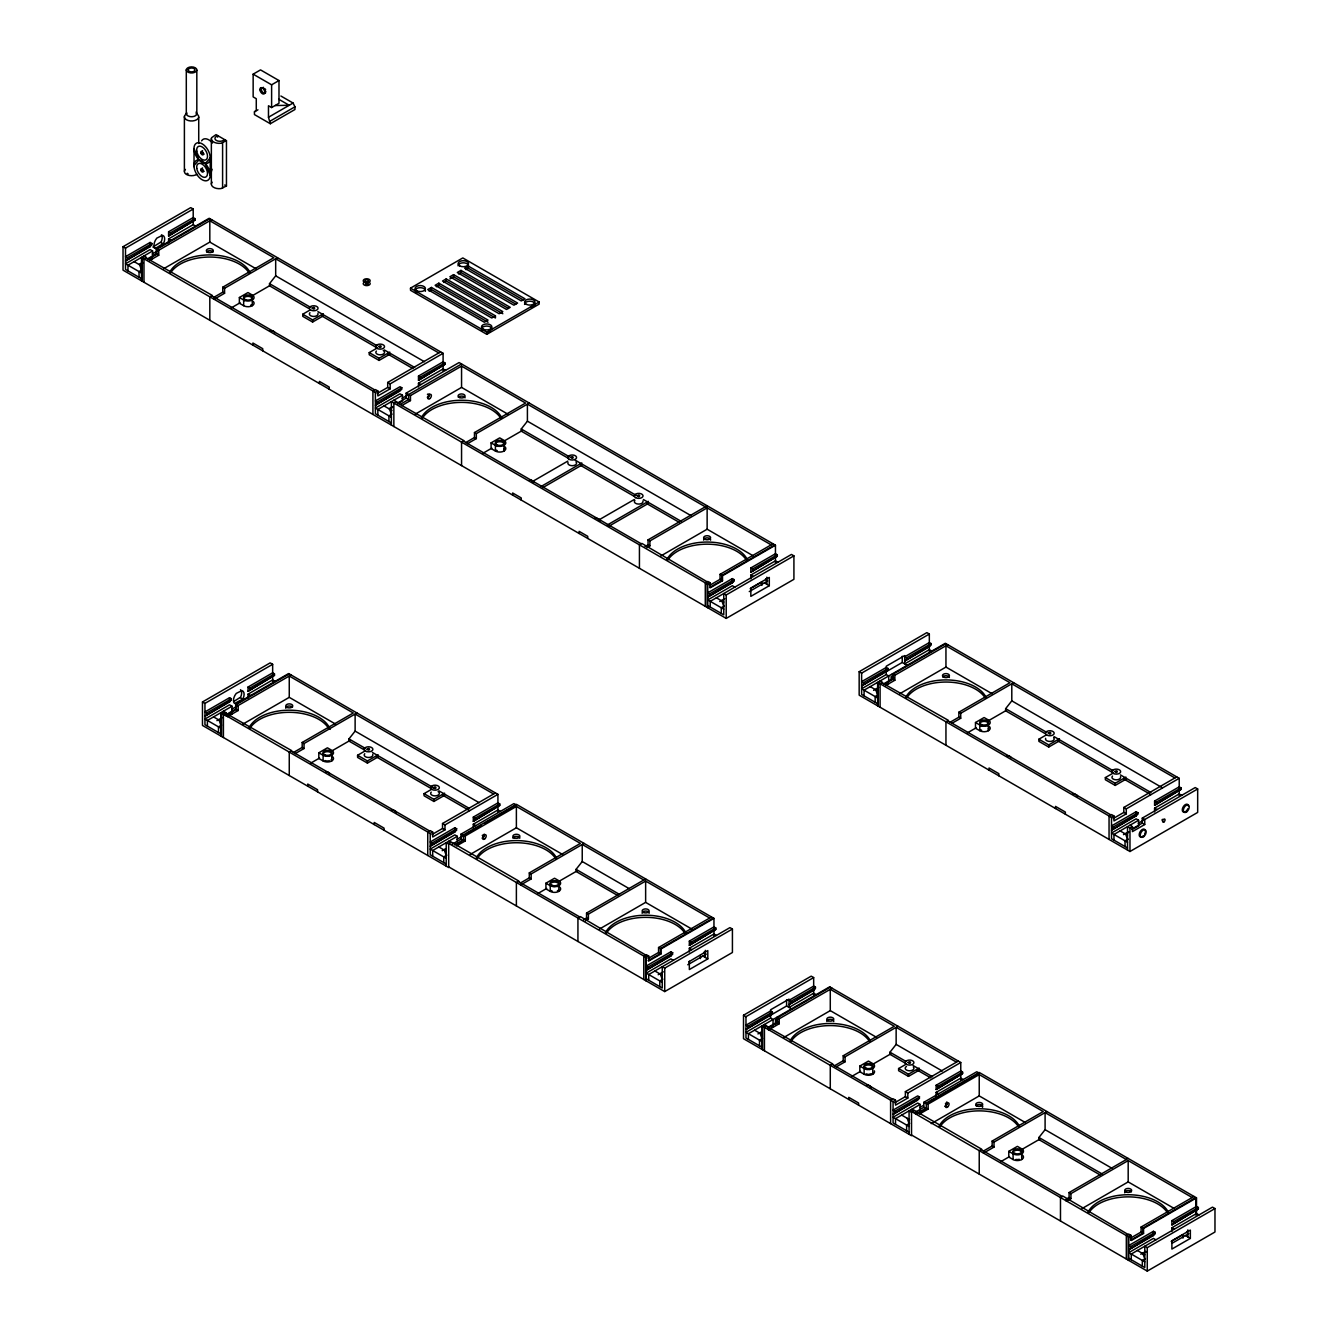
<?xml version="1.0" encoding="UTF-8"?>
<svg xmlns="http://www.w3.org/2000/svg" width="1338" height="1338" viewBox="0 0 1338 1338"><rect width="100%" height="100%" fill="white"/><g stroke="black" fill="none" stroke-linecap="round" stroke-linejoin="round"><path stroke-width="1.5" d="M433.545 787.781C436.322 784.52 437.208 790.624 433.545 787.781L372.349 752.424M210.217 175.027L210.217 157.834L205.283 163.604L210.217 175.027L212.073 169.274M155.375 248.45L155.091 248.249A7.526 4.349 -60 0 1 156.797 238.147L162.483 235.304A7.526 4.349 -60 0 1 163.604 243.332L155.375 248.45L152.917 247.028L161.145 241.91A7.526 4.349 -60 0 0 161.446 234.852M233.949 701.38L240.589 697.182A7.526 4.349 -60 0 0 240.489 689.689M242.763 699.138L243.048 698.603A7.526 4.349 -60 0 0 241.927 690.575L236.241 693.419A7.526 4.349 -60 0 0 234.535 703.504L242.763 699.138L240.305 697.717M212.157 182.219L211.571 183.072A7.894 4.566 0 0 0 221.088 188.574L226.457 185.999L226.457 140.657L216.02 134.636L211.571 137.73A7.894 4.566 0 0 0 221.088 143.233L226.457 140.657M308.944 308.56L269.523 285.797L269.523 283.656L275.678 275.845L275.678 258.786L438.78 352.948M567.964 458.098L521.251 431.137L521.251 428.996L527.406 421.186L527.406 404.126L705.293 506.818M365.157 750.401L348.967 741.068L348.967 738.927L355.122 731.117L355.122 714.057L493.605 794.003M617.721 895.507L576.076 871.473L576.076 869.349L582.231 861.521L582.231 844.462L643.779 880.003M1045.078 733.559L1005.641 710.796L1005.641 708.655L1011.796 700.844L1011.796 683.785L1174.898 777.947M905.96 1063.559L889.987 1054.344L889.987 1052.203L896.142 1044.393L896.142 1027.333L956.453 1062.155M1100.321 1175.065L1038.94 1139.625L1038.94 1137.484L1045.095 1129.673L1045.095 1112.614L1126.328 1159.528M151.963 244.938L125.504 260.927L150.124 246.71L151.963 243.516L150.124 242.446L125.504 256.662L127.344 257.716L151.963 243.516M168.588 236.04L195.047 220.051L195.047 218.629L193.207 217.576L168.588 231.775L168.588 236.04L195.047 220.051M401.852 389.207L375.393 405.197L400.012 390.98L401.852 387.786L400.012 386.715L375.393 400.932L377.232 402.002L401.852 387.786M418.476 380.31L444.935 364.321L444.935 362.899L443.095 361.845L418.476 376.062L418.476 380.31L444.935 364.321M231.407 700.192L204.948 716.181L229.567 701.965L231.407 698.771L229.567 697.7L204.948 711.916L206.788 712.987L231.407 698.771M248.032 691.311L274.491 675.322L274.491 673.9L272.651 672.83L248.032 687.046L248.032 691.311L274.491 675.322M456.676 830.246L430.217 846.235L454.836 832.035L456.676 828.824L454.836 827.77L430.217 841.987L432.057 843.04L456.676 828.824M473.301 821.365L499.76 805.376L499.76 803.954L497.92 802.884L473.301 817.1L473.301 821.365L499.76 805.376M734.211 581.093L707.752 597.082L732.371 582.866L734.211 579.672L732.371 578.601L707.752 592.818L709.592 593.888L734.211 579.672M750.835 572.212L777.294 556.223L777.294 554.802L775.455 553.731L750.835 567.948L750.835 572.212L777.294 556.223M888.081 668.498L863.462 682.715L861.622 681.661L886.241 667.445L888.081 668.498L888.081 669.92L861.622 685.926L902.247 662.461L907.164 665.304M886.241 671.709L888.081 669.92M931.164 645.05L904.705 661.039L929.325 646.823L931.164 643.628L929.325 642.558L904.705 656.774L906.545 657.844L931.164 643.628M672.713 954.262L646.254 970.267L670.873 956.051L672.713 952.84L670.873 951.786L646.254 966.003L648.094 967.056L672.713 952.84M689.338 945.381L715.797 929.392L715.797 927.97L713.957 926.9L689.338 941.116L689.338 945.381L715.797 929.392M772.427 1012.046L747.808 1026.263L745.968 1025.192L770.588 1010.993L772.427 1012.046L772.427 1013.468L745.968 1029.457L786.593 1006.009L791.511 1008.852M770.588 1015.241L772.427 1013.468M815.511 988.598L789.052 1004.587L813.671 990.371L815.511 987.176L813.671 986.106L789.052 1000.322L790.892 1001.393L815.511 987.176M1137.969 814.206L1111.51 830.196L1136.129 815.979L1137.969 812.785L1136.129 811.714L1111.51 825.931L1113.35 826.984L1137.969 812.785M1154.594 805.309L1181.053 789.32L1181.053 787.898L1179.213 786.844L1154.594 801.044L1154.594 805.309L1181.053 789.32M919.524 1098.398L893.065 1114.387L917.684 1100.17L919.524 1096.976L917.684 1095.906L893.065 1110.122L894.905 1111.192L919.524 1096.976M936.148 1089.517L962.607 1073.528L962.607 1072.106L960.768 1071.036L936.148 1085.252L936.148 1089.517L962.607 1073.528M1155.263 1233.787L1128.804 1249.776L1153.423 1235.559L1155.263 1232.365L1153.423 1231.295L1128.804 1245.511L1130.643 1246.581L1155.263 1232.365M1171.887 1224.906L1198.346 1208.916L1198.346 1207.495L1196.506 1206.424L1171.887 1220.641L1171.887 1224.906L1198.346 1208.916M254.437 111.857L256.277 110.218L256.277 98.711L253.15 96.905L253.15 74.159L260.525 69.894L278.99 80.548L278.99 103.294L271.614 107.558L268.47 105.752L268.47 117.259L270.326 123.732L254.437 114.566L254.437 111.857L257.95 109.833M253.15 74.159L271.614 84.812L278.99 80.548M268.47 117.259L293.089 103.043L294.945 106.823L294.945 109.515L270.326 123.732M270.326 121.022L294.945 106.823M710.21 607.034L710.21 601.347L791.46 554.434L793.919 555.855L793.919 579.321L726.216 618.407L123.029 270.159L123.029 246.71L190.732 207.624L193.207 209.046L193.207 224.55M123.029 246.71L125.504 248.132L193.207 209.046M168.588 231.775L170.428 232.845L195.047 218.629M168.588 242.68L168.588 238.883L193.207 224.667L195.666 226.089M152.582 256.662L152.582 250.975L127.963 265.192L127.963 270.878M147.481 258.886L156.278 253.819L156.278 248.835L209.196 218.278L443.095 353.316L443.095 370.76M144.571 256.294L142.112 257.716L142.112 281.181M209.815 218.629L156.881 249.186L156.881 254.17L147.648 259.505M152.214 254.019L157.566 250.942M156.278 248.835L158.737 250.256L211.672 219.7M139.152 264.406L142.514 262.465M143.166 262.8L139.654 264.824L141.494 270.159M149.505 260.559L158.737 255.24L158.737 250.256M142.112 269.808L139.035 271.581L139.035 277.267M163.587 268.771L209.815 242.094L256.043 268.771M213.946 297.27L222.744 292.186L222.744 287.218L273.822 257.716L209.815 220.77L209.815 242.094M222.744 287.218L224.583 288.289L277.518 257.716M214.047 299.344L224.583 293.256L224.583 288.289M253.25 301.451A6.088 3.512 0 0 1 251.695 306.001A6.088 3.512 0 0 1 243.667 305.7L239.368 303.208L239.368 297.521L247.982 292.554L252.28 295.029A6.088 3.512 0 0 1 252.28 300.013L252.28 305.7M231.206 307.924L240.104 302.773M252.581 295.581L270.393 285.295M323.311 315.852L312.607 322.04L302.756 316.353L302.756 314.229L309.898 310.098M302.756 314.229L312.607 319.916L323.311 313.728M410.498 288.138L462.814 257.933L539.147 302.003L539.147 304.127L486.815 334.333L410.498 290.279L410.498 288.138L486.815 332.209L539.147 302.003M431.421 287.436L427.742 289.56L484.356 322.257L488.052 320.117L431.421 287.436L431.421 289.56L488.052 322.257M495.445 315.852L438.814 283.171L435.118 285.295L491.748 317.992L495.445 315.852L495.445 317.992L438.814 285.295L436.355 286.717M446.206 278.906L442.51 281.03L499.124 313.728L502.82 311.603L446.206 278.906L446.206 281.03L502.82 313.728M453.582 274.641L449.886 276.765L506.517 309.463L510.213 307.339L453.582 274.641L453.582 276.765L508.44 308.442M460.974 270.376L457.278 272.5L513.909 305.198L517.605 303.074L460.974 270.376L460.974 272.5L515.832 304.178M468.35 266.111L464.671 268.236L521.285 300.933L524.981 298.809L468.35 266.111L468.35 268.236L523.208 299.913M428.963 290.982L431.421 289.56M443.731 282.452L446.206 281.03M449.886 278.906L453.582 276.765M458.516 273.922L460.974 272.5M465.892 269.657L468.35 268.236M389.793 354.236L379.072 360.424L369.221 354.737L369.221 352.596L376.363 348.482M369.221 352.596L379.072 358.283L389.793 352.111M377.149 393.523L387.702 387.418L387.702 382.451L440.62 351.894M141.494 280.813L141.494 257.364L375.393 392.402L377.851 390.98L377.851 395.948L390.161 388.84L390.161 383.872L443.095 353.316M418.476 376.062L420.316 377.115L444.935 362.899M418.476 386.95L418.476 383.153L443.095 368.954L445.554 370.375M397.436 403.842L402.47 400.932L402.47 395.245L377.851 409.461L377.851 415.148M397.369 403.156L406.167 398.088L406.167 393.104L459.085 362.548L775.455 545.202L775.455 562.646M396.316 401.634L393.857 403.056L393.857 426.521M402.102 398.289L407.454 395.212M461.56 363.969L408.625 394.526L408.625 399.51L399.828 404.578M406.167 393.104L410.465 395.596L461.56 366.11L525.566 403.056L474.472 432.559L474.472 437.526L465.691 442.61M389.04 408.675L392.402 406.735M393.054 407.07L389.542 409.094L391.382 414.429M401.668 405.648L410.465 400.58L410.465 395.596M392.001 414.078L388.923 415.85L388.923 421.537M415.315 414.111L461.56 387.418L507.788 414.111M474.472 432.559L476.328 433.612L529.263 403.056M467.531 443.664L476.328 438.596L476.328 433.612M504.995 446.792A6.088 3.512 0 0 1 503.423 451.341A6.088 3.512 0 0 1 495.411 451.04L491.096 448.548L491.096 442.861L499.71 437.877L504.025 440.369A6.088 3.512 0 0 1 504.025 445.353L504.025 451.04M482.934 453.264L491.849 448.113M504.309 440.921L522.138 430.635M532.24 481.647L567.864 461.075M540.853 486.631L581.829 462.965M542.643 487.734L581.829 465.089M516.384 905.943L516.384 882.495L518.843 881.073L451.14 841.987L448.682 843.408L448.682 867.559L202.473 725.43L202.473 701.965L270.176 662.879L272.651 664.3L272.651 681.744M202.473 701.965L204.948 703.387L272.651 664.3M248.032 687.046L249.872 688.117L274.491 673.9M248.032 697.951L248.032 694.154L272.651 679.938L275.11 681.36M232.026 711.916L232.026 706.23L207.407 720.446L207.407 726.133M225.169 715.178L235.722 709.073L235.722 704.106L288.64 673.549L497.92 794.354L497.92 811.815M224.015 711.565L221.556 712.987L221.556 736.435M289.259 673.9L236.324 704.457L236.324 709.441L226.992 714.827M225.871 715.947L225.871 712.636L223.413 714.057L223.413 737.506M231.675 709.291L237.01 706.196M235.722 704.106L238.181 705.527L291.115 674.971M216.923 720.647L221.957 717.737M227.41 716.716L238.181 710.495L238.181 705.527M221.556 725.062L218.479 726.852L218.479 732.538M243.031 724.042L289.259 697.349L335.487 724.042M598.705 520.03L634.346 499.459M607.318 524.998L648.311 501.349M609.108 526.102L648.311 503.473M644.966 546.623L648.044 544.85L648.044 539.866L707.133 505.764M648.044 539.866L649.9 540.937L707.133 507.888L771.14 544.85M293.39 752.525L302.187 747.457L302.187 742.473L353.282 712.987L289.259 676.024L289.259 697.349M302.187 742.473L304.027 743.543L356.962 712.987M646.823 547.694L649.9 545.904L649.9 540.937M295.246 753.595L304.027 748.527L304.027 743.543M332.694 756.706A6.088 3.512 0 0 1 331.138 761.255A6.088 3.512 0 0 1 323.11 760.954L318.812 758.479L318.812 752.792L327.425 747.808L331.74 750.3A6.088 3.512 0 0 1 331.74 755.268L331.74 760.954M660.905 555.906L707.133 529.212L753.361 555.906M310.65 763.178L319.548 758.044M332.025 750.835L349.837 740.55M378.136 756.907L367.432 763.095L357.581 757.408L357.581 755.268L364.722 751.153M357.581 755.268L367.432 760.954L378.136 754.783M709.508 585.408L720.061 579.321L720.061 574.337L772.996 543.78M709.592 582.515L707.133 583.937L707.133 607.385M774.836 544.85L721.901 575.407L721.901 580.374L709.592 587.482M391.382 425.099L391.382 401.634L707.752 584.288L710.21 582.866L710.21 587.834L722.52 580.742L722.52 575.758L775.455 545.202M750.835 567.948L752.675 569.001L777.294 554.802M750.835 578.836L750.835 575.056L775.455 560.839L777.913 562.261M707.752 605.612L723.758 614.844L723.758 593.52L726.216 594.942L793.919 555.855M719.727 601.531L724.761 598.638M750.166 588.72L761.907 581.946L761.907 585.408M724.36 605.963L721.282 607.736L721.282 613.423M749.263 591.597L767.728 580.926M769.3 585.71L750.835 596.363L750.835 588.051L769.3 577.397L769.3 585.71L764.366 582.866M444.617 795.29L433.897 801.462L424.062 795.776L424.062 793.651L431.187 789.537M424.062 793.651L433.897 799.338L444.617 793.15M431.973 834.561L442.527 828.473L442.527 823.506L495.445 792.949M220.937 736.084L220.937 712.636L430.217 833.457L432.676 832.035L432.676 837.003L444.985 829.894L444.985 824.927L497.92 794.354M473.301 817.1L475.141 818.17L499.76 803.954M473.301 828.005L473.301 824.208L497.92 809.992L500.379 811.413M457.295 841.987L457.295 836.3L432.676 850.5L432.676 856.186M452.194 844.211L460.991 839.143L460.991 834.159L513.909 803.603L516.384 805.024L484.624 823.355M460.991 839.143L463.45 840.565L463.45 834.879L516.384 804.305L713.957 918.386L713.957 935.831M456.927 839.344L462.279 836.25M481.095 825.395L463.45 835.581L460.991 834.159M463.45 834.879L465.29 835.932L516.384 806.446L580.391 843.408L529.296 872.894L529.296 877.862L520.515 882.946M442.192 850.7L445.537 848.76M454.652 844.93L463.45 839.846L465.29 840.916L465.29 835.932M456.409 844.613L461.694 841.569M456.492 845.984L465.29 840.916M446.825 855.133L443.748 856.905L443.748 862.592M470.156 854.464L516.384 827.77L562.612 854.464M1131.731 829.175L1142.284 823.087L1142.284 818.103L1195.219 787.547L1197.677 788.968L1197.677 812.417L1129.974 851.503L859.163 695.158L859.163 671.709L926.866 632.623L929.325 634.045L929.325 651.489M859.163 671.709L861.622 673.131L929.325 634.045M529.296 872.894L531.153 873.965L584.087 843.408M520.599 885.02L531.153 878.932L531.153 873.965M888.7 681.661L888.7 675.974L886.241 674.553L861.622 688.769L877.628 698.001M880.705 681.293L878.23 682.715L878.23 706.18M945.949 643.628L893.015 674.185L893.015 679.169L883.782 684.504M883.598 683.885L892.396 678.818L892.396 673.834L894.854 675.255L947.789 644.699M873.597 690.375L878.631 687.464M885.622 685.558L894.854 680.239L894.854 675.255M559.819 887.127A6.088 3.512 0 0 1 558.247 891.677A6.088 3.512 0 0 1 550.236 891.376L545.921 888.884L545.921 883.197L554.534 878.23L558.849 880.705A6.088 3.512 0 0 1 558.849 885.689L558.849 891.376M878.23 694.807L875.152 696.58L875.152 702.266M537.759 893.6L546.673 888.449M559.133 881.257L576.962 870.971M899.705 693.77L945.949 667.077L992.177 693.77M583.468 919.808L586.546 918.019L586.546 913.051L645.635 878.932M586.546 913.051L588.386 914.122L645.635 881.073L709.642 918.019M585.308 920.862L588.386 919.089L588.386 914.122M950.08 722.269L958.861 717.185L958.861 712.217L1009.956 682.715L945.949 645.769L945.949 667.077M958.861 712.217L960.717 713.288L1013.652 682.715M951.92 723.323L960.717 718.255L960.717 713.288M599.407 929.074L645.635 902.381L691.863 929.074M989.384 726.45A6.088 3.512 0 0 1 987.812 731A6.088 3.512 0 0 1 979.801 730.699L975.486 728.207L975.486 722.52L984.099 717.536L988.414 720.028A6.088 3.512 0 0 1 988.414 725.012L988.414 730.699M967.324 732.923L976.238 727.772M988.698 720.58L1006.51 710.294M648.01 958.577L658.564 952.489L658.564 947.521L711.481 916.965M648.094 955.683L645.635 957.105L645.635 980.57M713.338 918.019L660.403 948.575L660.403 953.559L648.094 960.667M448.682 843.408L646.254 957.473L648.713 956.051L648.713 961.019L661.022 953.91L661.022 948.943L713.957 918.386M1059.445 740.851L1048.724 747.039L1038.873 741.352L1038.873 739.212L1046.015 735.097M689.338 941.116L691.177 942.186L715.797 927.97M689.338 952.02L689.338 948.224L713.957 934.008L716.415 935.429M1038.873 739.212L1048.724 744.898L1059.445 738.727M646.254 978.78L662.243 988.029L662.243 966.705L664.718 968.127L732.421 929.04L732.421 952.489L664.718 991.575L448.682 866.857M658.212 974.716L663.263 971.806M688.652 961.905L707.802 950.565L707.802 958.894L689.338 969.548L689.338 961.236M662.862 979.148L659.785 980.921L659.785 986.608M687.765 964.765L706.23 954.111M1125.91 779.234L1115.206 785.423L1105.355 779.736L1105.355 777.595L1112.497 773.481M1105.355 777.595L1115.206 783.282L1125.91 777.094M979.232 1174.095L979.232 1150.63L981.691 1149.208L913.988 1110.122L911.529 1111.543L911.529 1135.711L743.51 1038.706L743.51 1015.241L811.213 976.155L813.671 977.576L813.671 995.02M743.51 1015.241L745.968 1016.663L813.671 977.576M1113.266 818.522L1123.82 812.417L1123.82 807.45L1176.754 776.893M877.628 705.812L877.628 682.363L1111.51 817.401L1113.969 815.979L1113.969 820.947L1126.278 813.839L1126.278 808.871L1179.213 778.315L1179.213 795.759M773.046 1025.192L773.046 1019.506L770.588 1018.084L745.968 1032.3L761.974 1041.549M765.052 1024.841L762.576 1026.263L762.576 1049.711M830.279 987.176L777.361 1017.733L777.361 1022.717L768.012 1028.102M775.505 1024.975L775.505 1020.008L778.867 1018.067M767.945 1027.433L776.742 1022.349L776.742 1017.382L779.201 1018.803L832.136 988.247M1154.594 801.044L1156.433 802.114L1181.053 787.898M757.944 1033.923L761.289 1031.983M768.43 1029.992L779.201 1023.771L779.201 1018.803M1154.594 811.949L1154.594 808.152L1179.213 793.936L1181.671 795.357M1133.554 828.841L1138.588 825.931L1138.588 820.244L1113.969 834.46L1113.969 840.147M762.576 1038.338L759.499 1040.128L759.499 1045.814M1127.516 850.082L1127.516 826.633L1129.974 828.055L1132.433 826.633L1132.433 831.617L1144.743 824.509L1144.743 819.525L1197.677 788.968M1138.237 823.288L1143.572 820.194M1123.485 834.644L1128.519 831.734M1129.188 832.069L1125.659 834.092L1127.516 839.428M784.051 1037.318L830.279 1010.625L876.524 1037.318M1128.118 839.077L1125.041 840.849L1125.041 846.536M834.41 1065.817L843.208 1060.733L843.208 1055.766L894.302 1026.263L830.279 989.3L830.279 1010.625M843.208 1055.766L845.064 1056.819L897.982 1026.263M836.267 1066.871L845.064 1061.803L845.064 1056.819M874.333 1070.835A6.088 3.512 0 0 1 871.49 1074.799A6.088 3.512 0 0 1 864.131 1074.23L859.832 1071.755L859.832 1066.068L868.446 1061.084L872.761 1063.576A6.088 3.512 0 0 1 872.761 1068.544L872.761 1074.23M851.67 1076.454L860.568 1071.32M873.045 1064.111L890.857 1053.826M919.156 1070.183L908.452 1076.371L898.601 1070.684L898.601 1068.544L905.742 1064.429M898.601 1068.544L908.452 1074.23L919.156 1068.059M894.821 1102.713L905.374 1096.625L905.374 1091.641L958.309 1061.084M761.974 1049.36L761.974 1025.911L893.065 1101.592L895.523 1100.17L895.523 1105.155L907.833 1098.046L907.833 1093.062L960.768 1062.506L960.768 1079.95M936.148 1085.252L937.988 1086.322L962.607 1072.106M936.148 1096.157L936.148 1092.36L960.768 1078.144L963.226 1079.565M920.143 1110.122L920.143 1104.435L895.523 1118.652L895.523 1124.338M915.041 1112.363L923.839 1107.279L923.839 1102.311L976.773 1071.755L979.232 1073.176L928.07 1102.713M917.517 1113.785L926.297 1108.7L926.297 1103.014L979.232 1072.457L1196.506 1197.895L1196.506 1213.399M919.791 1107.496L923.354 1105.439M926.297 1103.014L928.154 1104.084L979.232 1074.598L1043.239 1111.543L992.16 1141.046L992.16 1146.014L983.363 1151.098M915.744 1114.086L926.297 1107.998L928.154 1109.068L928.154 1104.084M919.357 1114.136L928.154 1109.068M909.689 1123.268L906.612 1125.057L906.612 1130.744M931.231 1123.636L979.232 1095.906L1025.46 1122.599M992.16 1141.046L994 1142.1L1046.935 1111.543M983.447 1153.172L994 1147.084L994 1142.1M1022.667 1155.279A6.088 3.512 0 0 1 1021.111 1159.829A6.088 3.512 0 0 1 1013.083 1159.528L1008.785 1157.035L1008.785 1151.349L1017.398 1146.365L1021.697 1148.857A6.088 3.512 0 0 1 1021.697 1153.841L1021.697 1159.528M1000.607 1161.752L1009.521 1156.601M1020.208 1150.429L1039.81 1139.123M1066.018 1199.316L1069.095 1197.543L1069.095 1192.559L1128.185 1158.457M1069.095 1192.559L1070.935 1193.63L1128.185 1160.581L1192.191 1197.543M1066.319 1201.273L1070.935 1198.614L1070.935 1193.63M1081.957 1208.599L1128.185 1181.906L1174.413 1208.599M1130.56 1238.102L1141.113 1232.014L1141.113 1227.03L1194.031 1196.473M911.529 1111.543L1128.804 1236.981L1131.262 1235.559L1131.262 1240.543L1143.572 1233.435L1143.572 1228.451L1196.506 1197.895M1171.887 1220.641L1173.727 1221.711L1198.346 1207.495M1171.887 1231.545L1171.887 1227.749L1196.506 1213.533L1198.965 1214.954M1128.804 1258.305L1144.793 1267.554L1144.793 1246.23L1147.268 1247.652L1214.971 1208.565L1214.971 1232.014L1147.268 1271.1L911.529 1135.009M1140.779 1254.241L1145.813 1251.331M1146.465 1251.649L1142.953 1253.689L1144.793 1259.025M1171.218 1241.43L1182.959 1234.64L1182.959 1238.102M1145.412 1258.657L1142.334 1260.446L1142.334 1266.133M1171.988 1243.32L1188.78 1233.619M1190.352 1238.403L1171.887 1249.073L1171.887 1240.761L1190.352 1230.09L1190.352 1238.403L1185.418 1235.559M275.243 105.535L289.209 105.284L278.772 99.263M280.896 96.018L293.089 103.043M224.7 184.995L226.457 185.999M1179.213 778.315L945.33 643.277L864.08 690.174L864.08 695.86M931.783 651.088L929.325 649.666L904.705 663.882L904.705 655.57L886.241 666.224L886.241 674.553M275.678 275.845L424.447 361.728M527.406 421.186L690.91 515.582M1011.796 700.844L1162.354 787.764M269.523 283.656L310.751 307.456M317.909 311.603L377.065 345.756M384.223 349.887L414.696 367.482M521.251 428.996L569.771 457.011M575.156 460.121L636.252 495.394M643.427 499.542L681.159 521.318M1005.641 708.655L1046.868 732.455M1054.043 736.602L1113.183 770.755M1120.358 774.886L1150.831 792.481M321.505 315.801L377.065 347.88M387.819 354.085L412.907 368.586M580.541 465.373L634.446 496.482M647.023 503.74L679.37 522.422M1057.622 740.8L1113.183 772.879M1123.937 779.084L1150.831 794.605M168.588 238.883L171.047 240.305M418.476 383.153L420.935 384.575M750.835 575.056L753.294 576.477M1154.594 808.152L1157.052 809.574M160.861 242.446L163.32 243.867M387.702 382.451L390.161 383.872M720.061 574.337L722.52 575.758M1123.82 807.45L1126.278 808.871M1142.284 818.103L1144.743 819.525M239.368 297.521L243.667 300.013A6.088 3.512 0 0 0 252.28 300.013M491.096 442.861L495.411 445.353A6.088 3.512 0 0 0 504.025 445.353M975.486 722.52L979.801 725.012A6.088 3.512 0 0 0 988.414 725.012M893.633 677.881L891.158 676.459L891.158 679.771M152.582 250.975L150.124 249.554L125.504 263.77L141.494 273.002M402.47 395.245L400.012 393.824L375.393 408.04L391.382 417.272M734.83 587.131L732.371 585.71L707.752 599.926L723.758 609.158M1138.588 820.244L1136.129 818.823L1111.51 833.039L1127.516 842.271M156.278 253.819L158.737 255.24M222.744 292.186L224.583 293.256M387.702 387.418L390.161 388.84M406.167 398.088L410.465 400.58M474.472 437.526L476.328 438.596M720.061 579.321L722.52 580.742M892.396 678.818L894.854 680.239M958.861 717.185L960.717 718.255M1123.82 812.417L1126.278 813.839M1142.284 823.087L1144.743 824.509M150.726 257.716L152.582 258.786M648.044 544.85L649.9 545.904M886.86 682.715L888.7 683.785M143.969 255.943L146.427 257.364L143.969 258.786L143.969 282.234M377.851 390.98L375.393 389.559L372.917 390.98L372.917 414.429M393.857 400.213L398.155 402.705M710.21 582.866L707.752 581.445L705.293 582.866L705.293 606.315M880.086 680.942L882.545 682.363L880.086 683.785L880.086 707.233M1113.969 815.979L1111.51 814.558L1109.051 815.979L1109.051 839.428M1129.974 825.212L1132.433 826.633M145.809 257.716L212.274 295.397L209.815 296.819L209.815 320.267M211.672 295.748L374.774 389.91M397.537 403.056L464.018 440.72L461.56 442.142L461.56 465.607M463.4 441.088L641.27 543.78M707.133 581.796L641.889 543.429L639.43 544.85L639.43 568.299M881.926 682.715L948.408 720.379L945.949 721.801L945.949 745.266M947.789 720.747L1110.891 814.909M134.118 261.629L141.494 265.894M384.006 405.899L391.917 410.465M716.365 597.785L723.758 602.05M870.235 686.628L877.628 690.893M1120.123 830.898L1127.516 835.163M141.494 278.689L125.504 269.456L125.504 248.132M391.382 422.959L375.393 413.726L375.393 392.402M877.628 703.688L861.622 694.439L861.622 673.131M1127.516 847.958L1111.51 838.725L1111.51 817.401M732.421 929.04L729.946 927.619L648.713 974.532L648.713 980.202M1214.971 1208.565L1212.496 1207.144L1131.262 1254.041L1131.262 1259.727M960.768 1062.506L829.677 986.825L748.427 1033.722L748.427 1039.409M816.13 994.636L813.671 993.214L789.052 1007.43L789.052 999.118L770.588 1009.772L770.588 1018.084M582.231 861.521L629.295 888.7M355.122 731.117L479.221 802.75M1045.095 1129.673L1111.895 1168.241M896.142 1044.393L942.27 1071.019M576.076 869.349L619.527 894.42M348.967 738.927L365.157 748.277M438.897 790.842L469.471 808.503M1038.94 1137.484L1102.127 1173.978M889.987 1052.203L905.96 1061.419M913.051 1065.516L932.569 1076.789M375.945 756.639L431.689 788.818M442.493 795.056L469.471 810.627M916.597 1069.698L930.796 1077.893M689.338 948.224L691.796 949.645M702.868 956.051L707.802 958.894M248.032 694.154L250.49 695.576M473.301 824.208L475.759 825.63M1171.887 1227.749L1174.346 1229.17M936.148 1092.36L938.607 1093.782M658.564 947.521L661.022 948.943M442.527 823.506L444.985 824.927M545.921 883.197L550.236 885.689A6.088 3.512 0 0 0 558.849 885.689M1141.113 1227.03L1143.572 1228.451M318.812 752.792L323.11 755.268A6.088 3.512 0 0 0 331.74 755.268M905.374 1091.641L907.833 1093.062M923.839 1102.311L926.297 1103.733M1008.785 1151.349L1013.083 1153.841A6.088 3.512 0 0 0 1021.697 1153.841M859.832 1066.068L864.131 1068.544A6.088 3.512 0 0 0 872.761 1068.544M673.332 960.316L670.873 958.894L646.254 973.111L662.243 982.343M232.026 706.23L229.567 704.808L204.948 719.024L220.937 728.273M457.295 836.3L454.836 834.879L430.217 849.078L446.206 858.327M529.296 877.862L531.153 878.932M658.564 952.489L661.022 953.91M775.505 1020.008L777.963 1021.429M1155.881 1239.824L1153.423 1238.403L1128.804 1252.619L1144.793 1261.868M235.722 709.073L238.181 710.495M302.187 747.457L304.027 748.527M442.527 828.473L444.985 829.894M920.143 1104.435L917.684 1103.014L893.065 1117.23L909.071 1126.479M992.16 1146.014L994 1147.084M1141.113 1232.014L1143.572 1233.435M776.742 1022.349L779.201 1023.771M843.208 1060.733L845.064 1061.803M905.374 1096.625L907.833 1098.046M923.839 1107.279L926.297 1108.7M586.546 918.019L588.386 919.089M230.169 712.987L232.026 714.057M1069.095 1197.543L1070.935 1198.614M771.206 1026.263L773.046 1027.333M648.713 956.051L646.254 954.63L643.779 956.051L643.779 979.5M223.413 711.214L225.871 712.636M432.676 832.035L430.217 830.614L427.742 832.035L427.742 855.484M448.682 841.268L451.14 842.689M518.224 881.424L579.772 916.965M645.635 954.981L580.391 916.597L577.932 918.019L577.932 941.484M1131.262 1235.559L1128.804 1234.138L1126.328 1235.559L1126.328 1259.025M225.252 712.987L291.717 750.651L289.259 752.073L289.259 775.522M291.115 751.003L429.598 830.965M764.433 1024.49L766.891 1025.911L764.433 1027.333L764.433 1050.782M895.523 1100.17L893.065 1098.749L890.606 1100.17L890.606 1123.636M911.529 1109.419L913.988 1110.841L911.529 1112.263L909.071 1110.841L909.071 1134.29M981.089 1149.576L1062.322 1196.473M1128.185 1234.506L1062.941 1196.122L1060.482 1197.543L1060.482 1220.992M766.273 1026.263L832.754 1063.927L830.279 1065.349L830.279 1088.814M832.136 1064.279L892.446 1099.117M448.682 844.111L446.206 842.689L446.206 866.138M654.867 970.97L662.243 975.235M213.562 716.9L220.937 721.165M438.831 846.954L446.206 851.219M1137.417 1250.495L1144.793 1254.76M754.582 1030.176L761.974 1034.441M901.678 1115.106L909.589 1119.672M220.937 733.96L204.948 724.711L204.948 703.387M446.206 864.014L430.217 854.765L430.217 833.457M761.974 1047.236L745.968 1037.987L745.968 1016.663M909.071 1132.165L893.065 1122.917L893.065 1101.592M1186.655 1231.545L1187.876 1234.138M877.628 695.158L875.771 689.823M765.604 578.836L766.841 581.445M723.758 606.315L721.901 600.996M909.071 1123.636L907.214 1118.3M761.974 1038.706L760.118 1033.371M704.106 952.02L705.327 954.63M662.243 979.5L660.403 974.164M446.206 855.484L444.367 850.148M220.937 725.43L219.098 720.095M1195.888 1215.138L1195.888 1197.543L1142.953 1228.1L1142.953 1233.084L1130.643 1240.192L1130.643 1235.208L1128.185 1236.63L1128.185 1260.078M1187.876 1229.873L1187.876 1236.981M1173.727 1221.711L1173.727 1223.133M1156.433 802.114L1156.433 803.536M1153.423 1231.295L1153.423 1235.559M1147.268 1247.652L1147.268 1271.1M1136.129 811.714L1136.129 815.979M1130.643 1246.581L1130.643 1248.003M1129.974 828.055L1129.974 851.503M1128.804 1236.981L1128.804 1260.446M1128.185 1160.581L1128.185 1181.906M1115.206 783.282L1115.206 785.423M1113.35 826.984L1113.35 828.406M1065.349 814.206L1065.349 812.066L1055.498 806.379L1055.498 808.52M1048.724 744.898L1048.724 747.039M1013.083 1153.841L1013.083 1159.528M998.867 775.823L998.867 773.682L989.033 767.995L989.033 770.136M979.801 725.012L979.801 730.699M979.232 1074.598L979.232 1095.906M937.988 1086.322L937.988 1087.744M908.452 1074.23L908.452 1076.371M906.545 657.844L906.545 659.266M902.247 656.222L902.247 662.461M894.905 1111.192L894.905 1112.614M864.131 1068.544L864.131 1074.23M863.462 682.715L863.462 684.136M858.595 1105.155L858.595 1103.014L848.744 1097.327L848.744 1099.468M790.892 1001.393L790.892 1002.814M786.593 999.77L786.593 1006.009M766.841 577.18L766.841 584.288M752.675 569.001L752.675 570.423M747.808 1026.263L747.808 1027.684M732.371 578.601L732.371 582.866M726.216 594.942L726.216 618.407M709.592 593.888L709.592 595.31M707.752 584.288L707.752 607.736M707.133 507.888L707.133 529.212M705.327 950.365L705.327 957.473M700.41 955.115L700.41 958.577M691.177 942.186L691.177 943.608M670.873 951.786L670.873 956.051M664.718 968.127L664.718 991.575M648.094 967.056L648.094 968.478M646.254 957.473L646.254 980.921M645.635 881.073L645.635 902.381M587.733 538.445L587.733 536.321L579.103 531.337L579.103 533.477M550.236 885.689L550.236 891.376M521.251 500.078L521.251 497.937L512.638 492.969L512.638 495.093M516.384 806.446L516.384 827.77M495.411 445.353L495.411 451.04M486.815 332.209L486.815 334.333M475.141 818.17L475.141 819.592M461.56 366.11L461.56 387.418M454.836 827.77L454.836 832.035M438.814 283.171L438.814 285.295M433.897 799.338L433.897 801.462M432.057 843.04L432.057 844.462M420.316 377.115L420.316 378.537M384.056 830.246L384.056 828.122L374.205 822.435L374.205 824.559M379.072 358.283L379.072 360.424M377.232 402.002L377.232 403.424M367.432 760.954L367.432 763.095M329.215 389.207L329.215 387.067L319.381 381.38L319.381 383.521M323.11 755.268L323.11 760.954M317.574 791.879L317.574 789.738L307.723 784.051L307.723 786.192M312.607 319.916L312.607 322.04M271.614 84.812L271.614 107.558M262.75 350.824L262.75 348.7L252.899 343.013L252.899 345.137M249.872 688.117L249.872 689.538M243.667 300.013L243.667 305.7M229.567 697.7L229.567 701.965M224.7 141.209L224.7 139.654L223.597 140.289A4.917 2.843 0 0 1 216.371 140.457A4.917 2.843 0 0 1 216.672 136.292L217.676 135.59L217.676 137.162M222.593 142.882L222.593 188.223M211.354 138.65L211.354 183.992M206.788 712.987L206.788 714.408M198.726 117.142L198.726 143.484M196.82 70.145A5.268 3.044 0 0 1 188.608 72.453A5.268 3.044 0 0 1 189.26 67.201A5.268 3.044 0 0 1 196.82 70.145L196.82 113.931M186.3 69.71L186.3 113.496M184.393 116.54L184.393 171.264M170.428 232.845L170.428 234.267M150.124 242.446L150.124 246.71M127.344 257.716L127.344 259.137M204.045 171.331A1.907 1.104 60 0 1 202.556 167.886M204.045 154.121A1.907 1.104 60 0 1 202.556 150.692M201.62 140.825A11.49 6.64 60 0 1 212.541 142.999M197.054 174.241A7.175 4.148 0 0 1 187.387 174.927A7.175 4.148 0 0 1 185.413 169.424M196.184 113.663A7.175 4.148 0 0 1 196.803 119.667A7.175 4.148 0 0 1 186.383 119.718A7.175 4.148 0 0 1 186.852 113.713M188.089 173.856A5.268 3.044 0 0 1 187.186 173.254M196.034 112.108A5.268 3.044 0 0 1 192.003 116.74A5.268 3.044 0 0 1 186.684 112.576M1019.272 1159.293A4.349 2.509 0 0 1 1015.96 1159.41M1021.58 1153.624A4.432 2.559 0 0 1 1021.061 1154.209M1012.966 1152.57A4.432 2.559 0 0 1 1017.733 1150.212A4.432 2.559 0 0 1 1021.814 1152.955M946.802 1101.91A2.609 1.505 -60 0 1 947.003 1104.151A2.609 1.505 -60 0 1 945.197 1106.309M939.995 1126.73A41.779 24.117 0 0 1 979.282 1110.875A41.779 24.117 0 0 1 1018.519 1126.78M976.021 1105.79A3.479 2.007 0 0 1 980.587 1104.72A3.479 2.007 0 0 1 982.443 1107.346M939.092 1126.195A41.779 24.117 0 0 1 979.282 1108.75A41.779 24.117 0 0 1 1019.405 1126.245M1088.931 1212.713A41.779 24.117 0 0 1 1128.235 1196.874A41.779 24.117 0 0 1 1167.455 1212.763M1124.723 1192.827A3.479 2.007 0 0 1 1127.298 1190.619A3.479 2.007 0 0 1 1131.413 1191.807M1088.028 1212.195A41.779 24.117 0 0 1 1128.235 1194.734A41.779 24.117 0 0 1 1168.358 1212.245M871.289 1073.661A4.349 2.509 0 0 1 869.248 1074.213M868.111 1074.247A4.349 2.509 0 0 1 865.987 1073.829M866.556 1069.48A4.349 2.509 0 0 1 869.884 1069.38M864.448 1068.594A4.432 2.559 0 0 1 868.195 1064.931A4.432 2.559 0 0 1 872.627 1068.326M913.336 1067.005A4.349 2.509 0 0 1 912.048 1070.333A4.349 2.509 0 0 1 906.227 1069.882A4.349 2.509 0 0 1 906.478 1066.486M866.873 1084.951A4.349 2.509 0 0 1 870.553 1088.329M791.042 1041.449A41.779 24.117 0 0 1 830.329 1025.594A41.779 24.117 0 0 1 869.566 1041.499M826.834 1021.546A3.479 2.007 0 0 1 830.313 1019.272A3.479 2.007 0 0 1 833.741 1021.563M790.139 1040.914A41.779 24.117 0 0 1 830.329 1023.47A41.779 24.117 0 0 1 870.453 1040.964M945.431 1103.348A1.739 1.004 -60 0 1 946.618 1104.134A1.739 1.004 -60 0 1 945.347 1106.242M558.13 890.305A4.349 2.509 0 0 1 557.377 890.79M552.076 890.957A4.349 2.509 0 0 1 551.239 890.523M553.731 886.408A4.349 2.509 0 0 1 554.869 886.375M558.732 885.472A4.432 2.559 0 0 1 557.428 886.559M551.172 886.291A4.432 2.559 0 0 1 550.537 885.723M550.169 885.087A4.432 2.559 0 0 1 554.3 882.06A4.432 2.559 0 0 1 558.966 884.819M484.205 834.092A2.609 1.505 -60 0 1 482.349 838.157M477.131 858.578A41.779 24.117 0 0 1 516.418 842.739A41.779 24.117 0 0 1 555.655 858.628M512.922 838.157A3.479 2.007 0 0 1 516.401 836.417A3.479 2.007 0 0 1 519.83 838.173M476.228 858.043A41.779 24.117 0 0 1 516.418 840.599A41.779 24.117 0 0 1 556.558 858.093M606.382 933.205A41.779 24.117 0 0 1 645.685 917.35A41.779 24.117 0 0 1 684.905 933.255M642.173 913.302A3.479 2.007 0 0 1 645.652 911.044A3.479 2.007 0 0 1 649.081 913.319M605.478 932.67A41.779 24.117 0 0 1 645.685 915.225A41.779 24.117 0 0 1 685.809 932.72M331.523 759.298A4.349 2.509 0 0 1 331.021 759.884M329.315 760.737A4.349 2.509 0 0 1 324.967 760.553M325.535 756.204A4.349 2.509 0 0 1 328.864 756.104M322.993 754.013A4.432 2.559 0 0 1 328.328 751.705A4.432 2.559 0 0 1 331.607 755.05M323.428 755.318A4.432 2.559 0 0 1 323.06 754.682M438.095 791.594A4.349 2.509 0 0 1 438.346 794.989A4.349 2.509 0 0 1 432.509 795.424A4.349 2.509 0 0 1 431.237 792.113M391.181 810.075A4.349 2.509 0 0 1 396.265 812.785M372.733 754.348A4.349 2.509 0 0 1 367.967 757.475A4.349 2.509 0 0 1 364.772 753.729M325.853 771.675A4.349 2.509 0 0 1 329.733 773.749M250.022 728.173A41.779 24.117 0 0 1 289.309 712.318A41.779 24.117 0 0 1 328.546 728.223M285.814 708.27A3.479 2.007 0 0 1 288.389 706.063A3.479 2.007 0 0 1 292.487 707.25M249.119 727.638A41.779 24.117 0 0 1 290.764 710.21A41.779 24.117 0 0 1 330.135 729.327M482.249 835.43A1.739 1.004 -60 0 1 483.754 835.798A1.739 1.004 -60 0 1 482.483 838.09M490.745 330.988A5.218 3.011 0 0 1 488.554 331.891M482.466 330.837A5.218 3.011 0 0 1 484.841 326.255A5.218 3.011 0 0 1 491.899 328.78M458.081 265.844A5.218 3.011 0 0 1 463.283 262.817A5.218 3.011 0 0 1 468.534 265.81M534.498 305.516A5.218 3.011 0 0 1 532.725 306.703M531.504 307.054A5.218 3.011 0 0 1 530.183 307.205M524.58 304.428A5.218 3.011 0 0 1 530.065 301.201A5.218 3.011 0 0 1 534.916 304.763M416.754 292.955A5.218 3.011 0 0 1 415.867 292.353M415.014 290.881A5.218 3.011 0 0 1 420.6 287.687A5.218 3.011 0 0 1 425.333 291.316M988.448 728.39A4.349 2.509 0 0 1 988.213 729.043M981.64 730.28A4.349 2.509 0 0 1 980.804 729.846M982.209 725.932A4.349 2.509 0 0 1 985.537 725.832M979.734 724.41A4.432 2.559 0 0 1 985.571 721.516A4.432 2.559 0 0 1 986.992 725.882M981.59 726.049A4.432 2.559 0 0 1 980.102 725.045M1120.508 776.659A4.349 2.509 0 0 1 1115.741 779.803A4.349 2.509 0 0 1 1112.53 776.057M1072.474 794.019A4.349 2.509 0 0 1 1077.558 796.729M1053.608 737.673A4.349 2.509 0 0 1 1050.397 741.436A4.349 2.509 0 0 1 1045.63 738.292M1007.146 755.619A4.349 2.509 0 0 1 1011.043 757.693M906.696 697.901A41.779 24.117 0 0 1 945.983 682.046A41.779 24.117 0 0 1 985.22 697.951M942.738 676.961A3.479 2.007 0 0 1 946.418 675.757A3.479 2.007 0 0 1 949.395 677.496M905.793 697.366A41.779 24.117 0 0 1 945.983 679.921A41.779 24.117 0 0 1 986.123 697.416M1162.404 819.324A1.739 1.004 -60 0 1 1161.936 820.094M1141.531 836.919A4.349 2.509 -60 0 1 1139.257 834.092A4.349 2.509 -60 0 1 1142.719 829.259A4.349 2.509 -60 0 1 1145.345 831.584M1145.111 832.788A4.349 2.509 -60 0 1 1144.609 834.026M1143.438 835.665A4.349 2.509 -60 0 1 1142.016 836.735M1185.535 811.614A4.349 2.509 -60 0 1 1182.29 810.126A4.349 2.509 -60 0 1 1185.2 804.707A4.349 2.509 -60 0 1 1188.445 806.195M1187.943 808.604A4.349 2.509 -60 0 1 1187.308 809.808M1186.906 810.343A4.349 2.509 -60 0 1 1186.003 811.263M370.057 283.087A3.479 2.007 0 0 1 366.696 285.613A3.479 2.007 0 0 1 363.334 283.087M367.967 284.292A1.739 1.004 0 0 1 365.508 284.342M365.425 282.92A1.739 1.004 0 0 1 368.167 283.071M265.493 93.075A3.479 2.007 60 0 1 262.281 91.77A3.479 2.007 60 0 1 261.378 87.639M265.208 88.91A3.479 2.007 60 0 1 265.626 89.696M265.944 91.854A10.62 6.138 60 0 1 263.302 87.271M504.058 448.732A4.349 2.509 0 0 1 503.824 449.384M497.251 450.622A4.349 2.509 0 0 1 496.415 450.187M497.836 446.273A4.349 2.509 0 0 1 501.148 446.173M495.344 444.751A4.432 2.559 0 0 1 500.044 441.724A4.432 2.559 0 0 1 503.908 445.136M497.201 446.39A4.432 2.559 0 0 1 495.712 445.387M642.892 500.914A4.349 2.509 0 0 1 638.126 504.058A4.349 2.509 0 0 1 634.914 500.312M594.858 518.274A4.349 2.509 0 0 1 599.942 520.984M575.992 461.928A4.349 2.509 0 0 1 572.781 465.674A4.349 2.509 0 0 1 568.014 462.53M529.53 479.874A4.349 2.509 0 0 1 533.461 482.6M429.515 394.192A2.609 1.505 -60 0 1 427.524 397.821M422.306 418.242A41.779 24.117 0 0 1 461.593 402.387A41.779 24.117 0 0 1 500.83 418.292M458.349 397.302A3.479 2.007 0 0 1 462.028 396.098A3.479 2.007 0 0 1 465.005 397.838M421.403 417.707A41.779 24.117 0 0 1 461.593 400.263A41.779 24.117 0 0 1 501.733 417.757M667.879 560.02A41.779 24.117 0 0 1 707.183 544.181A41.779 24.117 0 0 1 746.403 560.07M703.671 540.117A3.479 2.007 0 0 1 707.15 537.859A3.479 2.007 0 0 1 710.578 540.151M666.976 559.485A41.779 24.117 0 0 1 707.183 542.041A41.779 24.117 0 0 1 747.306 559.535M251.577 304.629A4.349 2.509 0 0 1 250.808 305.114M252.163 299.796A4.432 2.559 0 0 1 251.644 300.381M244.603 300.615A4.432 2.559 0 0 1 243.984 300.047M243.549 298.742A4.432 2.559 0 0 1 248.316 296.384A4.432 2.559 0 0 1 252.397 299.143M383.253 350.539A4.349 2.509 0 0 1 383.521 353.934A4.349 2.509 0 0 1 377.684 354.369A4.349 2.509 0 0 1 376.413 351.058M337.494 369.004A4.349 2.509 0 0 1 341.391 371.078M317.909 313.293A4.349 2.509 0 0 1 313.142 316.437A4.349 2.509 0 0 1 309.948 312.691M269.891 330.653A4.349 2.509 0 0 1 274.909 332.694M170.578 272.902A41.779 24.117 0 0 1 209.865 257.047A41.779 24.117 0 0 1 249.102 272.952M206.604 251.962A3.479 2.007 0 0 1 209.832 250.741A3.479 2.007 0 0 1 213.043 251.996M169.675 272.367A41.779 24.117 0 0 1 209.865 254.922A41.779 24.117 0 0 1 249.989 272.417M427.424 394.376A1.739 1.004 -60 0 1 428.929 394.944A1.739 1.004 -60 0 1 427.34 397.169M312.239 308.125C314.932 311.436 316.002 305.332 312.239 308.125M367.08 749.18C369.756 752.474 370.827 746.387 367.08 749.18M378.721 346.509C381.414 349.803 382.467 343.715 378.721 346.509M570.757 457.379C573.433 460.673 574.504 454.586 570.757 457.379M637.223 495.762C639.915 499.057 640.969 492.953 637.223 495.762M908.101 1062.456C910.777 1065.767 911.847 1059.663 908.101 1062.456M1048.373 733.124C1051.066 736.435 1052.12 730.331 1048.373 733.124M1114.838 771.508C1117.531 774.802 1118.601 768.714 1114.838 771.508M188.273 69.559L188.223 70.061A3.345 1.94 0 0 0 193.174 71.633A3.345 1.94 0 0 0 193.542 68.372A3.345 1.94 0 0 0 188.273 69.559M198.91 159.924L194.027 165.628L194.027 148.602L198.91 159.924M194.027 166.698A11.49 6.64 60 0 0 206.888 180.697A11.49 6.64 60 0 0 205.383 163.671A11.49 6.64 60 0 0 194.027 166.698M194.027 149.505A11.49 6.64 60 0 0 206.888 163.504A11.49 6.64 60 0 0 205.383 146.478A11.49 6.64 60 0 0 194.027 149.505M200.767 169.893A1.907 1.104 60 0 0 202.991 172.05A1.907 1.104 60 0 0 202.54 169.14A1.907 1.104 60 0 0 200.767 169.893M196.753 168.32A7.66 4.415 60 0 0 205.55 177.168A7.66 4.415 60 0 0 203.995 165.594A7.66 4.415 60 0 0 196.753 168.32M200.767 152.683A1.907 1.104 60 0 0 202.991 154.857A1.907 1.104 60 0 0 202.54 151.93A1.907 1.104 60 0 0 200.767 152.683M196.753 151.11A7.66 4.415 60 0 0 205.55 159.975A7.66 4.415 60 0 0 203.995 148.384A7.66 4.415 60 0 0 196.753 151.11M1014.89 1153.456A4.432 2.559 0 0 0 1021.814 1151.533A4.432 2.559 0 0 0 1015.475 1149.041A4.432 2.559 0 0 0 1014.89 1153.456M947.521 1107.078A2.609 1.505 -60 0 0 948.659 1102.98A2.609 1.505 -60 0 0 945.498 1105.405A2.609 1.505 -60 0 0 947.521 1107.078M977.091 1106.024A3.479 2.007 0 0 0 982.677 1104.72A3.479 2.007 0 0 0 977.927 1102.579A3.479 2.007 0 0 0 977.091 1106.024M1126.044 1192.024A3.479 2.007 0 0 0 1131.63 1190.703A3.479 2.007 0 0 0 1126.864 1188.579A3.479 2.007 0 0 0 1126.044 1192.024M865.937 1068.176A4.432 2.559 0 0 0 872.878 1066.252A4.432 2.559 0 0 0 866.522 1063.76A4.432 2.559 0 0 0 865.937 1068.176M906.478 1064.362A4.349 2.509 0 0 0 913.77 1063.225A4.349 2.509 0 0 0 908.435 1060.148A4.349 2.509 0 0 0 906.478 1064.362M828.155 1020.743A3.479 2.007 0 0 0 833.741 1019.439A3.479 2.007 0 0 0 828.975 1017.298A3.479 2.007 0 0 0 828.155 1020.743M552.042 885.321A4.432 2.559 0 0 0 558.966 883.398A4.432 2.559 0 0 0 552.611 880.889A4.432 2.559 0 0 0 552.042 885.321M484.674 838.943A2.609 1.505 -60 0 0 485.794 834.828A2.609 1.505 -60 0 0 482.65 837.254A2.609 1.505 -60 0 0 484.674 838.943M514.244 837.889A3.479 2.007 0 0 0 519.83 836.568A3.479 2.007 0 0 0 515.063 834.427A3.479 2.007 0 0 0 514.244 837.889M643.494 912.499A3.479 2.007 0 0 0 649.081 911.195A3.479 2.007 0 0 0 644.314 909.054A3.479 2.007 0 0 0 643.494 912.499M324.917 754.9A4.432 2.559 0 0 0 331.857 752.976A4.432 2.559 0 0 0 325.502 750.484A4.432 2.559 0 0 0 324.917 754.9M431.94 789.453A4.349 2.509 0 0 0 439.215 788.333A4.349 2.509 0 0 0 433.88 785.255A4.349 2.509 0 0 0 431.94 789.453M366.361 751.488A4.349 2.509 0 0 0 372.884 749.297A4.349 2.509 0 0 0 366.361 747.122A4.349 2.509 0 0 0 366.361 751.488M287.135 707.468A3.479 2.007 0 0 0 292.721 706.146A3.479 2.007 0 0 0 287.954 704.022A3.479 2.007 0 0 0 287.135 707.468M526.386 304.362A5.218 3.011 0 0 0 534.916 302.639A5.218 3.011 0 0 0 528.058 299.227A5.218 3.011 0 0 0 526.386 304.362M459.636 265.844A5.218 3.011 0 0 0 468.367 264.456A5.218 3.011 0 0 0 461.928 260.793A5.218 3.011 0 0 0 459.636 265.844M483.403 329.282A5.218 3.011 0 0 0 491.849 327.425A5.218 3.011 0 0 0 484.841 324.131A5.218 3.011 0 0 0 483.403 329.282M416.754 290.814A5.218 3.011 0 0 0 425.333 289.175A5.218 3.011 0 0 0 418.577 285.713A5.218 3.011 0 0 0 416.754 290.814M981.59 724.627A4.432 2.559 0 0 0 988.531 722.721A4.432 2.559 0 0 0 982.176 720.212A4.432 2.559 0 0 0 981.59 724.627M1113.233 773.397A4.349 2.509 0 0 0 1120.508 772.277A4.349 2.509 0 0 0 1115.19 769.199A4.349 2.509 0 0 0 1113.233 773.397M1046.751 735.03A4.349 2.509 0 0 0 1054.043 733.893A4.349 2.509 0 0 0 1048.708 730.816A4.349 2.509 0 0 0 1046.751 735.03M943.808 677.195A3.479 2.007 0 0 0 949.395 675.891A3.479 2.007 0 0 0 944.628 673.75A3.479 2.007 0 0 0 943.808 677.195M1164.11 821.816A1.739 1.004 -60 0 0 1164.729 819.107A1.739 1.004 -60 0 0 1162.655 820.863A1.739 1.004 -60 0 0 1164.11 821.816M1143.722 836.635A4.181 2.408 -60 0 0 1145.479 830.062A4.181 2.408 -60 0 0 1140.428 833.992A4.181 2.408 -60 0 0 1143.722 836.635M1186.756 811.798A4.181 2.408 -60 0 0 1188.579 805.225A4.181 2.408 -60 0 0 1183.528 809.055A4.181 2.408 -60 0 0 1186.756 811.798M364.956 282.502A3.479 2.007 0 0 0 370.174 280.763A3.479 2.007 0 0 0 364.956 279.023A3.479 2.007 0 0 0 364.956 282.502M365.508 281.498A1.739 1.004 0 0 0 368.385 280.997A1.739 1.004 0 0 0 366.194 279.809A1.739 1.004 0 0 0 365.508 281.498M259.923 89.679A3.479 2.007 60 0 0 263.77 94.011A3.479 2.007 60 0 0 263.435 88.893A3.479 2.007 60 0 0 259.923 89.679M497.201 444.969A4.432 2.559 0 0 0 504.142 443.045A4.432 2.559 0 0 0 497.786 440.553A4.432 2.559 0 0 0 497.201 444.969M635.617 497.652A4.349 2.509 0 0 0 642.892 496.532A4.349 2.509 0 0 0 637.557 493.454A4.349 2.509 0 0 0 635.617 497.652M569.135 459.285A4.349 2.509 0 0 0 576.427 458.148A4.349 2.509 0 0 0 571.092 455.071A4.349 2.509 0 0 0 569.135 459.285M429.849 398.59A2.609 1.505 -60 0 0 430.97 394.493A2.609 1.505 -60 0 0 427.826 396.918A2.609 1.505 -60 0 0 429.849 398.59M459.419 397.537A3.479 2.007 0 0 0 465.005 396.232A3.479 2.007 0 0 0 460.239 394.091A3.479 2.007 0 0 0 459.419 397.537M704.992 539.331A3.479 2.007 0 0 0 710.578 538.01A3.479 2.007 0 0 0 705.812 535.869A3.479 2.007 0 0 0 704.992 539.331M245.473 299.645A4.432 2.559 0 0 0 252.397 297.722A4.432 2.559 0 0 0 246.058 295.213A4.432 2.559 0 0 0 245.473 299.645M377.099 348.415A4.349 2.509 0 0 0 384.391 347.278A4.349 2.509 0 0 0 379.055 344.201A4.349 2.509 0 0 0 377.099 348.415M310.633 310.031A4.349 2.509 0 0 0 317.909 308.911A4.349 2.509 0 0 0 312.59 305.833A4.349 2.509 0 0 0 310.633 310.031M207.674 252.196A3.479 2.007 0 0 0 213.26 250.892A3.479 2.007 0 0 0 208.511 248.751A3.479 2.007 0 0 0 207.674 252.196"/></g></svg>
